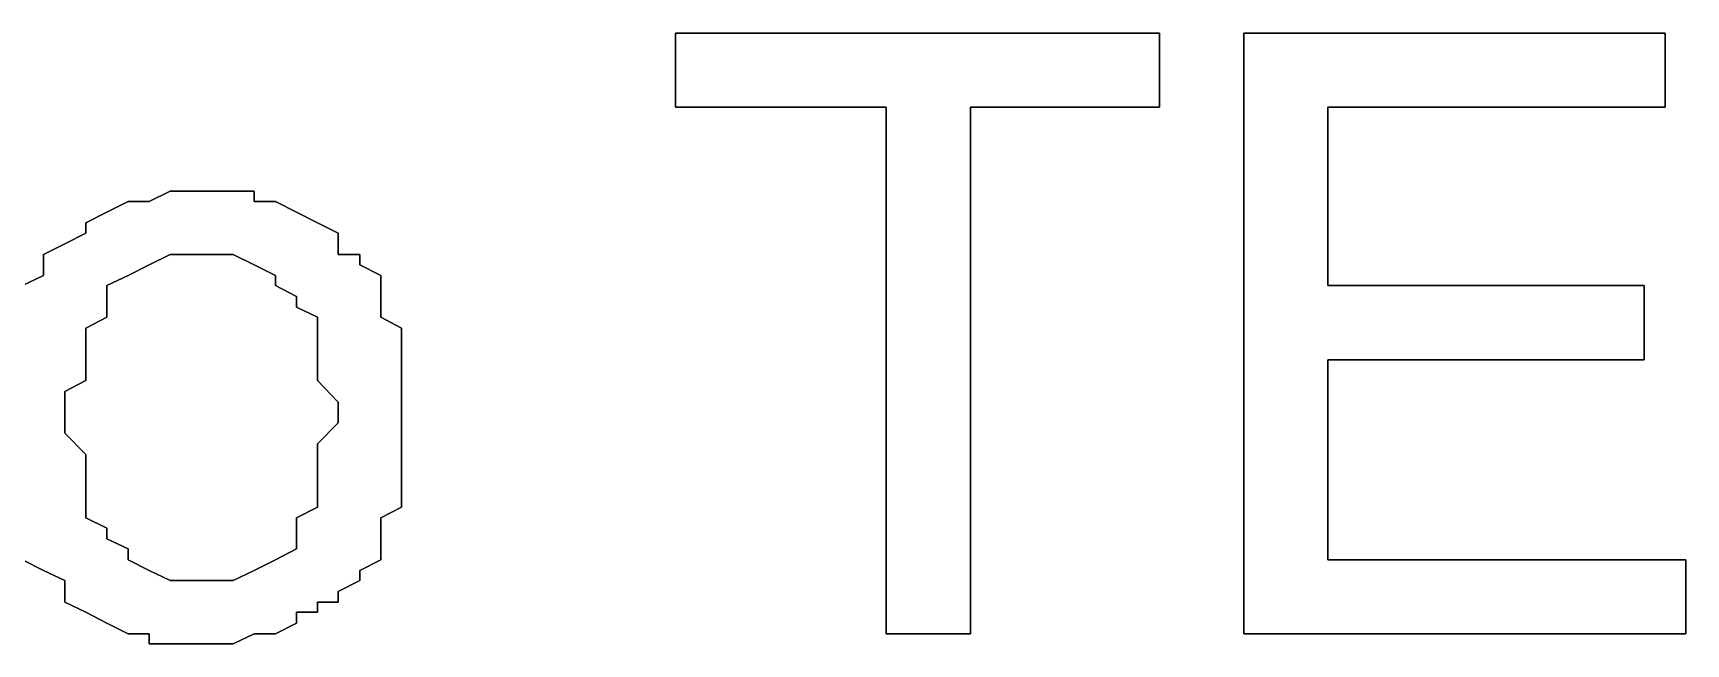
# Model space of a CAD drawing. Header units: metres. Extents: x 2.9 to 42.8, y 1.7 to 28.7.
# Drawn here: x 39.654 to 39.9309, y 23.6132 to 23.7155 of the extents above; entities that cross this region are included whole.
import ezdxf

# ---------------------------------------------------------------- set-up
doc = ezdxf.new("R2010")
doc.units = ezdxf.units.M
doc.layers.add('GRIS', color=8, linetype='Continuous')

msp = doc.modelspace()

# ---------------------------------------------------------------- linework, layer by layer
at = {"layer": 'GRIS', "lineweight": -3}
for points in [[(39.8427, 23.7155), (39.7616, 23.7155), (39.8427, 23.7155)], [(39.7616, 23.7155), (39.7616, 23.7031), (39.7616, 23.7155)], [(39.8427, 23.7031), (39.8427, 23.7155), (39.8427, 23.7031)], [(39.9274, 23.7155), (39.8568, 23.7155), (39.9274, 23.7155)], [(39.8568, 23.7155), (39.8568, 23.6149), (39.8568, 23.7155)], [(39.9274, 23.7031), (39.9274, 23.7155), (39.9274, 23.7031)], [(39.7616, 23.7031), (39.7969, 23.7031), (39.7616, 23.7031)], [(39.7969, 23.7031), (39.7969, 23.6149), (39.7969, 23.7031)], [(39.811, 23.6149), (39.811, 23.7031), (39.811, 23.6149)], [(39.811, 23.7031), (39.8427, 23.7031), (39.811, 23.7031)], [(39.8709, 23.6732), (39.8709, 23.7031), (39.8709, 23.6732)], [(39.8709, 23.7031), (39.9274, 23.7031), (39.8709, 23.7031)], [(39.6769, 23.689), (39.6734, 23.6873), (39.6769, 23.689)], [(39.6804, 23.689), (39.6769, 23.689), (39.6804, 23.689)], [(39.684, 23.689), (39.6804, 23.689), (39.684, 23.689)], [(39.6875, 23.689), (39.684, 23.689), (39.6875, 23.689)], [(39.691, 23.689), (39.6875, 23.689), (39.691, 23.689)], [(39.691, 23.6873), (39.691, 23.689), (39.691, 23.6873)], [(39.6663, 23.6855), (39.6628, 23.6837), (39.6663, 23.6855)], [(39.6699, 23.6873), (39.6663, 23.6855), (39.6699, 23.6873)], [(39.6734, 23.6873), (39.6699, 23.6873), (39.6734, 23.6873)], [(39.6946, 23.6873), (39.691, 23.6873), (39.6946, 23.6873)], [(39.6981, 23.6855), (39.6946, 23.6873), (39.6981, 23.6855)], [(39.7016, 23.6837), (39.6981, 23.6855), (39.7016, 23.6837)], [(39.6628, 23.682), (39.6593, 23.6802), (39.6628, 23.682)], [(39.6628, 23.6837), (39.6628, 23.682), (39.6628, 23.6837)], [(39.7051, 23.682), (39.7016, 23.6837), (39.7051, 23.682)], [(39.7051, 23.6802), (39.7051, 23.682), (39.7051, 23.6802)], [(39.6593, 23.6802), (39.6557, 23.6784), (39.6593, 23.6802)], [(39.7051, 23.6784), (39.7051, 23.6802), (39.7051, 23.6784)], [(39.6557, 23.6784), (39.6557, 23.6767), (39.6557, 23.6784)], [(39.6557, 23.6767), (39.6557, 23.6749), (39.6557, 23.6767)], [(39.6699, 23.6749), (39.6734, 23.6767), (39.6699, 23.6749)], [(39.6734, 23.6767), (39.6769, 23.6784), (39.6734, 23.6767)], [(39.6769, 23.6784), (39.6804, 23.6784), (39.6769, 23.6784)], [(39.6804, 23.6784), (39.684, 23.6784), (39.6804, 23.6784)], [(39.684, 23.6784), (39.6875, 23.6784), (39.684, 23.6784)], [(39.6875, 23.6784), (39.691, 23.6767), (39.6875, 23.6784)], [(39.691, 23.6767), (39.6946, 23.6749), (39.691, 23.6767)], [(39.7087, 23.6784), (39.7051, 23.6784), (39.7087, 23.6784)], [(39.7087, 23.6767), (39.7087, 23.6784), (39.7087, 23.6767)], [(39.7122, 23.6749), (39.7087, 23.6767), (39.7122, 23.6749)], [(39.6557, 23.6749), (39.6522, 23.6732), (39.6557, 23.6749)], [(39.6663, 23.6732), (39.6699, 23.6749), (39.6663, 23.6732)], [(39.6946, 23.6749), (39.6946, 23.6732), (39.6946, 23.6749)], [(39.7122, 23.6714), (39.7122, 23.6749), (39.7122, 23.6714)], [(39.6663, 23.6714), (39.6663, 23.6732), (39.6663, 23.6714)], [(39.6663, 23.6696), (39.6663, 23.6714), (39.6663, 23.6696)], [(39.6946, 23.6732), (39.6981, 23.6714), (39.6946, 23.6732)], [(39.6981, 23.6714), (39.6981, 23.6696), (39.6981, 23.6714)], [(39.7122, 23.6696), (39.7122, 23.6714), (39.7122, 23.6696)], [(39.9239, 23.6732), (39.8709, 23.6732), (39.9239, 23.6732)], [(39.9239, 23.6608), (39.9239, 23.6732), (39.9239, 23.6608)], [(39.6663, 23.6679), (39.6663, 23.6696), (39.6663, 23.6679)], [(39.6981, 23.6696), (39.7016, 23.6679), (39.6981, 23.6696)], [(39.7122, 23.6679), (39.7122, 23.6696), (39.7122, 23.6679)], [(39.6628, 23.6661), (39.6663, 23.6679), (39.6628, 23.6661)], [(39.6628, 23.6643), (39.6628, 23.6661), (39.6628, 23.6643)], [(39.7016, 23.6679), (39.7016, 23.6661), (39.7016, 23.6679)], [(39.7016, 23.6661), (39.7016, 23.6643), (39.7016, 23.6661)], [(39.7157, 23.6661), (39.7122, 23.6679), (39.7157, 23.6661)], [(39.7157, 23.6643), (39.7157, 23.6661), (39.7157, 23.6643)], [(39.6628, 23.6626), (39.6628, 23.6643), (39.6628, 23.6626)], [(39.7016, 23.6643), (39.7016, 23.6626), (39.7016, 23.6643)], [(39.7157, 23.6608), (39.7157, 23.6643), (39.7157, 23.6608)], [(39.6628, 23.6608), (39.6628, 23.6626), (39.6628, 23.6608)], [(39.6628, 23.6573), (39.6628, 23.6608), (39.6628, 23.6573)], [(39.7016, 23.6626), (39.7016, 23.659), (39.7016, 23.6626)], [(39.7157, 23.659), (39.7157, 23.6608), (39.7157, 23.659)], [(39.8709, 23.6273), (39.8709, 23.6608), (39.8709, 23.6273)], [(39.8709, 23.6608), (39.9239, 23.6608), (39.8709, 23.6608)], [(39.6593, 23.6555), (39.6628, 23.6573), (39.6593, 23.6555)], [(39.7016, 23.659), (39.7016, 23.6573), (39.7016, 23.659)], [(39.7016, 23.6573), (39.7051, 23.6537), (39.7016, 23.6573)], [(39.7157, 23.6555), (39.7157, 23.659), (39.7157, 23.6555)], [(39.6593, 23.652), (39.6593, 23.6555), (39.6593, 23.652)], [(39.7157, 23.6537), (39.7157, 23.6555), (39.7157, 23.6537)], [(39.6593, 23.6485), (39.6593, 23.652), (39.6593, 23.6485)], [(39.7051, 23.6537), (39.7051, 23.652), (39.7051, 23.6537)], [(39.7051, 23.652), (39.7051, 23.6502), (39.7051, 23.652)], [(39.7157, 23.652), (39.7157, 23.6537), (39.7157, 23.652)], [(39.7157, 23.6485), (39.7157, 23.652), (39.7157, 23.6485)], [(39.7051, 23.6502), (39.7016, 23.6467), (39.7051, 23.6502)], [(39.6628, 23.6449), (39.6593, 23.6485), (39.6628, 23.6449)], [(39.7016, 23.6467), (39.7016, 23.6449), (39.7016, 23.6467)], [(39.7157, 23.6467), (39.7157, 23.6485), (39.7157, 23.6467)], [(39.7157, 23.6432), (39.7157, 23.6467), (39.7157, 23.6432)], [(39.6628, 23.6432), (39.6628, 23.6449), (39.6628, 23.6432)], [(39.7016, 23.6449), (39.7016, 23.6414), (39.7016, 23.6449)], [(39.6628, 23.6396), (39.6628, 23.6432), (39.6628, 23.6396)], [(39.7016, 23.6414), (39.7016, 23.6396), (39.7016, 23.6414)], [(39.7157, 23.6414), (39.7157, 23.6432), (39.7157, 23.6414)], [(39.7157, 23.6396), (39.7157, 23.6414), (39.7157, 23.6396)], [(39.6628, 23.6379), (39.6628, 23.6396), (39.6628, 23.6379)], [(39.6628, 23.6361), (39.6628, 23.6379), (39.6628, 23.6361)], [(39.7016, 23.6396), (39.7016, 23.6379), (39.7016, 23.6396)], [(39.7016, 23.6379), (39.7016, 23.6361), (39.7016, 23.6379)], [(39.7157, 23.6361), (39.7157, 23.6396), (39.7157, 23.6361)], [(39.6628, 23.6343), (39.6628, 23.6361), (39.6628, 23.6343)], [(39.7016, 23.6361), (39.6981, 23.6343), (39.7016, 23.6361)], [(39.7122, 23.6343), (39.7157, 23.6361), (39.7122, 23.6343)], [(39.6663, 23.6326), (39.6628, 23.6343), (39.6663, 23.6326)], [(39.6663, 23.6308), (39.6663, 23.6326), (39.6663, 23.6308)], [(39.6981, 23.6343), (39.6981, 23.6326), (39.6981, 23.6343)], [(39.6981, 23.6326), (39.6981, 23.6308), (39.6981, 23.6326)], [(39.7122, 23.6326), (39.7122, 23.6343), (39.7122, 23.6326)], [(39.7122, 23.6308), (39.7122, 23.6326), (39.7122, 23.6308)], [(39.6699, 23.6291), (39.6663, 23.6308), (39.6699, 23.6291)], [(39.6981, 23.6308), (39.6981, 23.6291), (39.6981, 23.6308)], [(39.7122, 23.6273), (39.7122, 23.6308), (39.7122, 23.6273)], [(39.6522, 23.6273), (39.6557, 23.6255), (39.6522, 23.6273)], [(39.6699, 23.6273), (39.6699, 23.6291), (39.6699, 23.6273)], [(39.6734, 23.6255), (39.6699, 23.6273), (39.6734, 23.6255)], [(39.6946, 23.6273), (39.691, 23.6255), (39.6946, 23.6273)], [(39.6981, 23.6291), (39.6946, 23.6273), (39.6981, 23.6291)], [(39.7087, 23.6255), (39.7122, 23.6273), (39.7087, 23.6255)], [(39.9309, 23.6273), (39.8709, 23.6273), (39.9309, 23.6273)], [(39.9309, 23.6149), (39.9309, 23.6273), (39.9309, 23.6149)], [(39.6557, 23.6255), (39.6593, 23.6238), (39.6557, 23.6255)], [(39.6769, 23.6238), (39.6734, 23.6255), (39.6769, 23.6238)], [(39.691, 23.6255), (39.6875, 23.6238), (39.691, 23.6255)], [(39.7087, 23.6238), (39.7087, 23.6255), (39.7087, 23.6238)], [(39.6593, 23.6238), (39.6593, 23.622), (39.6593, 23.6238)], [(39.6593, 23.622), (39.6593, 23.6202), (39.6593, 23.622)], [(39.6804, 23.6238), (39.6769, 23.6238), (39.6804, 23.6238)], [(39.684, 23.6238), (39.6804, 23.6238), (39.684, 23.6238)], [(39.6875, 23.6238), (39.684, 23.6238), (39.6875, 23.6238)], [(39.7051, 23.622), (39.7087, 23.6238), (39.7051, 23.622)], [(39.7051, 23.6202), (39.7051, 23.622), (39.7051, 23.6202)], [(39.6593, 23.6202), (39.6628, 23.6185), (39.6593, 23.6202)], [(39.6628, 23.6185), (39.6663, 23.6167), (39.6628, 23.6185)], [(39.6981, 23.6167), (39.6981, 23.6185), (39.6981, 23.6167)], [(39.6981, 23.6185), (39.7016, 23.6185), (39.6981, 23.6185)], [(39.7016, 23.6185), (39.7016, 23.6202), (39.7016, 23.6185)], [(39.7016, 23.6202), (39.7051, 23.6202), (39.7016, 23.6202)], [(39.6663, 23.6167), (39.6699, 23.6149), (39.6663, 23.6167)], [(39.6946, 23.6149), (39.6981, 23.6167), (39.6946, 23.6149)], [(39.6699, 23.6149), (39.6734, 23.6149), (39.6699, 23.6149)], [(39.6734, 23.6149), (39.6734, 23.6132), (39.6734, 23.6149)], [(39.6734, 23.6132), (39.6769, 23.6132), (39.6734, 23.6132)], [(39.6769, 23.6132), (39.6804, 23.6132), (39.6769, 23.6132)], [(39.6804, 23.6132), (39.684, 23.6132), (39.6804, 23.6132)], [(39.684, 23.6132), (39.6875, 23.6132), (39.684, 23.6132)], [(39.6875, 23.6132), (39.691, 23.6149), (39.6875, 23.6132)], [(39.691, 23.6149), (39.6946, 23.6149), (39.691, 23.6149)], [(39.7969, 23.6149), (39.811, 23.6149), (39.7969, 23.6149)], [(39.8568, 23.6149), (39.9309, 23.6149), (39.8568, 23.6149)]]:
    msp.add_lwpolyline(points, dxfattribs=at)

doc.saveas('drawing.dxf')
